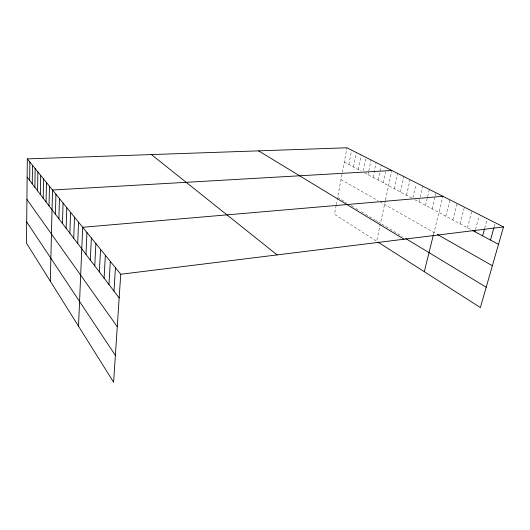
<?xml version="1.0" encoding="UTF-8"?>
<svg xmlns="http://www.w3.org/2000/svg" width="530" height="530" viewBox="0 0 530 530"><rect width="100%" height="100%" fill="white"/><g stroke="black" fill="none" stroke-linecap="round" stroke-linejoin="round"><path stroke-width="0.4" stroke-dasharray="2.65 1.99" d="M336.152 205.481L334.503 214.299L376.644 241.236L380.335 224.044M336.305 204.679L337.511 198.207M341.943 174.536L337.663 197.398L346.64 202.818M342.353 172.343L346.951 147.791M348.879 164.492L351.602 150.142M353.55 166.99L356.332 152.534M358.3 169.52L361.149 154.965M363.434 170.554L366.044 157.443M368.045 174.721L368.675 171.614M368.827 170.839L371.026 159.961M373.041 177.391L376.095 162.518M378.128 180.107L381.249 165.128M383.309 182.863L385.654 171.746M385.383 200.532L380.494 223.296L378.586 222.143M385.548 199.757L391.842 170.481M394.433 188.806L397.785 173.482M400.415 191.993L403.847 176.543M406.51 195.245L410.028 179.67M412.91 197.783L415.977 184.433M419.071 201.95L419.999 197.995M420.184 197.2L422.781 186.116M425.55 205.408L427.452 197.425M427.644 196.623L429.36 189.442M432.162 208.939L435.137 196.67M435.329 195.901L436.071 192.834M433.606 234.022L442.928 196.299M445.809 216.22L449.93 199.836M452.852 219.977L457.085 203.454M460.047 223.812L464.393 207.15M467.4 227.741L471.872 210.927M475.542 229.437L479.093 216.333M484.751 228.072L486.898 220.294M494.218 226.707L495.1 223.567M344.281 162.041L361.056 170.998M364.534 172.846L412.035 198.194M414.844 199.697L471.501 229.927M340.989 179.63L378.102 200.737M380.023 201.831L436.005 233.67M351.231 205.6L355.239 208.025M355.908 208.429L358.625 210.065M361.347 211.715L364.799 213.802M365.495 214.219L374.783 219.837M375.406 220.215L377.95 221.759M381.911 224.15L402.462 236.579"/><path stroke-width="0.79" d="M27.315 158.894L26.5 243.177L113.599 382.209L120.734 274.255L27.315 158.894L346.951 147.791L503.5 226.913L480.379 307.559L378.029 242.124M29.667 180.425L29.872 162.054M32.25 183.824L32.489 165.28M34.894 187.289L35.159 168.58M37.59 190.833L37.888 171.952M40.353 194.45L40.684 175.403M43.175 198.16L43.539 178.928M46.064 201.95L46.461 182.539M49.012 205.826L49.456 186.229M50.31 281.185L52.516 190.012L391.842 170.481M55.418 214.233L55.941 194.245M58.89 218.784L59.459 198.584M62.454 223.461L63.07 203.05M66.111 228.264L66.78 207.627M69.867 233.2L70.596 212.338M73.73 238.268L74.518 217.181M77.698 243.482L78.546 222.156M78.519 326.215L82.693 227.277L442.928 196.299M85.986 254.36L86.966 232.551M90.312 260.038L91.359 237.977M94.764 265.881L95.89 243.568M99.349 271.903L100.554 249.332M104.079 278.111L105.364 255.274M108.955 284.504L110.326 261.403M113.983 291.109L115.447 267.723M424.292 271.698L433.421 234.77M474.92 231.749L475.337 230.206M482.605 235.85L484.533 228.854M490.462 240.044L493.993 227.489M120.734 274.255L503.5 226.913M472.184 230.292L498.505 244.337M437.356 234.439L492.37 265.729M405.834 238.613L486.209 287.22M258.56 150.858L404.019 239.215M151.421 154.581L277.124 254.91M27.136 177.106L119.17 297.92M26.924 199.465L117.269 326.725M26.705 221.924L115.374 355.365"/></g></svg>
